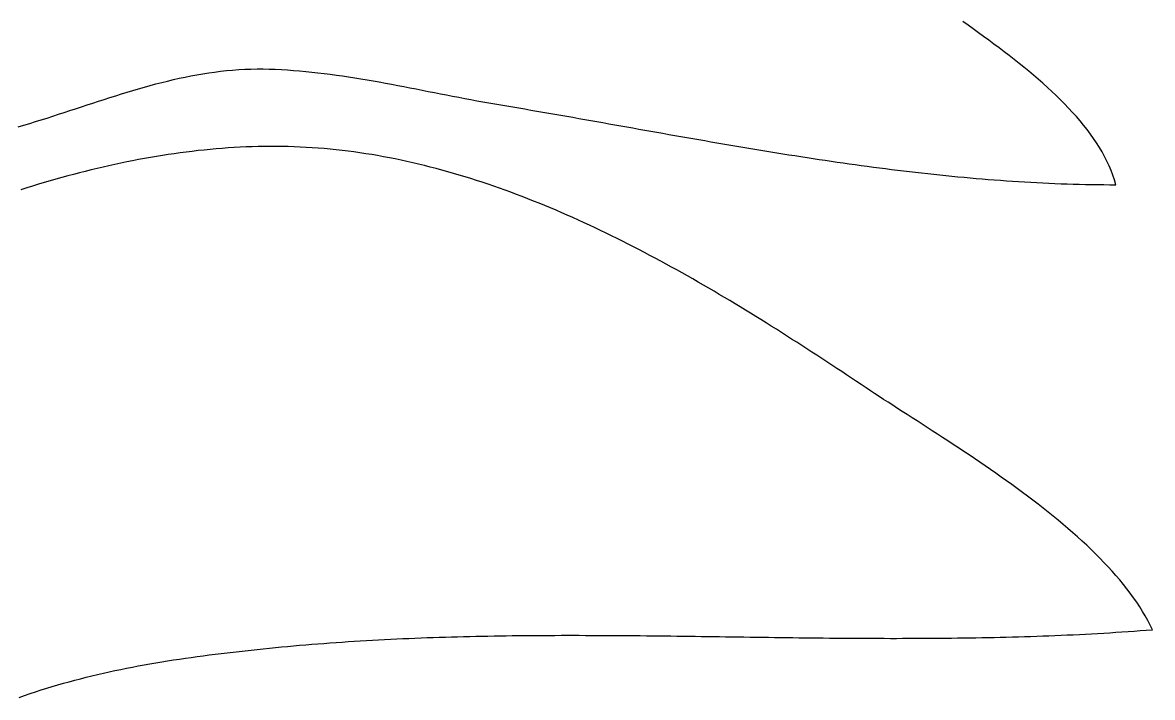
# Model space of a CAD drawing. Extents: x 0 to 3997, y 0 to 1531.
# Drawn here: x 3595.5 to 3781, y 988.9 to 1099.6 of the extents above; entities that cross this region are included whole.
import ezdxf

# ---------------------------------------------------------------- set-up
doc = ezdxf.new("R2010")
doc.units = 0
doc.layers.add('C159', color=159, linetype='CONTINUOUS')

msp = doc.modelspace()

# ---------------------------------------------------------------- linework, layer by layer
at = {"layer": 'C159'}
for points in [[(3594.7777, 1082.5016), (3595.7267, 1082.778), (3596.674, 1083.0606), (3597.6197, 1083.3487), (3598.5639, 1083.6417), (3599.5069, 1083.939), (3600.4487, 1084.2399), (3601.3896, 1084.5437), (3602.3297, 1084.8498), (3603.2692, 1085.1576), (3604.2082, 1085.4663), (3605.147, 1085.7754), (3606.0856, 1086.0842), (3607.0242, 1086.392), (3607.963, 1086.6983), (3608.9022, 1087.0022), (3609.842, 1087.3033), (3610.7824, 1087.6008), (3611.7237, 1087.8941), (3612.666, 1088.1825), (3613.6095, 1088.4655), (3614.5543, 1088.7423), (3615.5007, 1089.0122), (3616.4487, 1089.2747), (3617.3986, 1089.5292), (3618.3505, 1089.7748), (3619.3046, 1090.0111), (3620.261, 1090.2373), (3621.22, 1090.4527), (3622.1815, 1090.6569), (3623.146, 1090.849), (3624.1134, 1091.0285), (3625.084, 1091.1946), (3626.0579, 1091.3468), (3627.0353, 1091.4844), (3628.0163, 1091.6068), (3629.0012, 1091.7132), (3629.9901, 1091.8031), (3630.9831, 1091.8757), (3631.9804, 1091.9306), (3632.9822, 1091.9669), (3633.9887, 1091.984), (3635, 1091.9814), (3635.9934, 1091.9621), (3636.9887, 1091.9296), (3637.9857, 1091.8845), (3638.9842, 1091.8272), (3639.9842, 1091.7582), (3640.9855, 1091.6781), (3641.988, 1091.5873), (3642.9916, 1091.4863), (3643.9962, 1091.3757), (3645.0016, 1091.256), (3646.0078, 1091.1276), (3647.0145, 1090.9911), (3648.0218, 1090.847), (3649.0295, 1090.6957), (3650.0374, 1090.5379), (3651.0455, 1090.3739), (3652.0536, 1090.2043), (3653.0616, 1090.0297), (3654.0694, 1089.8504), (3655.0768, 1089.6671), (3656.0839, 1089.4802), (3657.0903, 1089.2902), (3658.0961, 1089.0976), (3659.1011, 1088.903), (3660.1052, 1088.7069), (3661.1082, 1088.5096), (3662.1101, 1088.3119), (3663.1107, 1088.1141), (3664.1099, 1087.9167), (3665.1077, 1087.7204), (3666.1038, 1087.5255), (3667.0981, 1087.3326), (3668.0906, 1087.1421), (3669.0811, 1086.9547), (3670.0696, 1086.7708), (3671.0558, 1086.5909), (3672.0397, 1086.4155), (3673.0211, 1086.2451), (3674, 1086.0803), (3674.9844, 1085.9166), (3675.9689, 1085.7519), (3676.9534, 1085.5861), (3677.9379, 1085.4193), (3678.9225, 1085.2516), (3679.9071, 1085.0831), (3680.8917, 1084.9137), (3681.8764, 1084.7435), (3682.8611, 1084.5726), (3683.8458, 1084.4011), (3684.8306, 1084.2289), (3685.8155, 1084.0562), (3686.8004, 1083.883), (3687.7853, 1083.7093), (3688.7703, 1083.5353), (3689.7553, 1083.3609), (3690.7405, 1083.1862), (3691.7256, 1083.0112), (3692.7109, 1082.8361), (3693.6962, 1082.6609), (3694.6816, 1082.4856), (3695.6671, 1082.3103), (3696.6526, 1082.135), (3697.6382, 1081.9599), (3698.624, 1081.7848), (3699.6098, 1081.61), (3700.5956, 1081.4354), (3701.5816, 1081.2611), (3702.5677, 1081.0872), (3703.5539, 1080.9137), (3704.5402, 1080.7406), (3705.5265, 1080.5681), (3706.513, 1080.3962), (3707.4996, 1080.2248), (3708.4863, 1080.0542), (3709.4732, 1079.8843), (3710.4601, 1079.7152), (3711.4472, 1079.5469), (3712.4344, 1079.3796), (3713.4217, 1079.2132), (3714.4091, 1079.0478), (3715.3967, 1078.8834), (3716.3844, 1078.7202), (3717.3723, 1078.5581), (3718.3602, 1078.3973), (3719.3484, 1078.2377), (3720.3367, 1078.0795), (3721.3251, 1077.9226), (3722.3137, 1077.7672), (3723.3024, 1077.6133), (3724.2913, 1077.4609), (3725.2804, 1077.3101), (3726.2696, 1077.161), (3727.259, 1077.0136), (3728.2485, 1076.8679), (3729.2382, 1076.7241), (3730.2281, 1076.5821), (3731.2182, 1076.442), (3732.2085, 1076.304), (3733.1989, 1076.1679), (3734.1895, 1076.0339), (3735.1803, 1075.9021), (3736.1713, 1075.7725), (3737.1625, 1075.6451), (3738.1539, 1075.52), (3739.1455, 1075.3972), (3740.1373, 1075.2769), (3741.1293, 1075.159), (3742.1216, 1075.0437), (3743.114, 1074.9309), (3744.1066, 1074.8207), (3745.0995, 1074.7132), (3746.0925, 1074.6084), (3747.0858, 1074.5065), (3748.0794, 1074.4073), (3749.0731, 1074.3111), (3750.0671, 1074.2178), (3751.0613, 1074.1275), (3752.0558, 1074.0402), (3753.0505, 1073.9561), (3754.0454, 1073.8751), (3755.0406, 1073.7973), (3756.036, 1073.7228), (3757.0317, 1073.6516), (3758.0276, 1073.5838), (3759.0238, 1073.5195), (3760.0202, 1073.4586), (3761.0169, 1073.4012), (3762.0139, 1073.3475), (3763.0112, 1073.2973), (3764.0087, 1073.2509), (3765.0065, 1073.2083), (3766.0045, 1073.1694), (3767.0029, 1073.1344), (3768.0015, 1073.1033), (3769.0004, 1073.0762), (3769.9996, 1073.0532), (3770.9991, 1073.0341), (3771.9988, 1073.0193), (3772.9989, 1073.0086), (3773.9993, 1073.0021), (3775, 1073), (3774.7683, 1073.7843), (3774.5043, 1074.5627), (3774.2088, 1075.335), (3773.8826, 1076.1014), (3773.5266, 1076.862), (3773.1417, 1077.6168), (3772.7287, 1078.3659), (3772.2885, 1079.1094), (3771.822, 1079.8473), (3771.33, 1080.5797), (3770.8135, 1081.3067), (3770.2732, 1082.0284), (3769.7101, 1082.7448), (3769.1249, 1083.4561), (3768.5187, 1084.1622), (3767.8922, 1084.8632), (3767.2463, 1085.5593), (3766.5819, 1086.2505), (3765.8998, 1086.9369), (3765.201, 1087.6185), (3764.4862, 1088.2954), (3763.7564, 1088.9677), (3763.0124, 1089.6354), (3762.255, 1090.2987), (3761.4853, 1090.9576), (3760.7039, 1091.6122), (3759.9118, 1092.2625), (3759.1099, 1092.9087), (3758.299, 1093.5507), (3757.48, 1094.1887), (3756.6538, 1094.8228), (3755.8212, 1095.453), (3754.983, 1096.0793), (3754.1402, 1096.7019), (3753.2937, 1097.3209), (3752.4442, 1097.9362), (3751.5927, 1098.548), (3750.74, 1099.1564), (3749.887, 1099.7614)], [(3594.9313, 988.9018), (3595.8306, 989.2197), (3596.7336, 989.5293), (3597.64, 989.8309), (3598.5499, 990.1247), (3599.4632, 990.4106), (3600.3799, 990.6889), (3601.2998, 990.9598), (3602.2229, 991.2233), (3603.1491, 991.4797), (3604.0784, 991.7291), (3605.0107, 991.9715), (3605.9459, 992.2073), (3606.8839, 992.4364), (3607.8248, 992.6591), (3608.7683, 992.8756), (3609.7145, 993.0858), (3610.6633, 993.2901), (3611.6146, 993.4885), (3612.5683, 993.6813), (3613.5244, 993.8684), (3614.4828, 994.0502), (3615.4434, 994.2266), (3616.4063, 994.398), (3617.3712, 994.5644), (3618.3382, 994.7259), (3619.3071, 994.8828), (3620.2779, 995.0352), (3621.2506, 995.1831), (3622.225, 995.3269), (3623.2011, 995.4665), (3624.1789, 995.6022), (3625.1582, 995.7341), (3626.139, 995.8623), (3627.1212, 995.987), (3628.1047, 996.1084), (3629.0896, 996.2266), (3630.0757, 996.3417), (3631.0629, 996.4538), (3632.0512, 996.5632), (3633.0405, 996.67), (3634.0308, 996.7743), (3635.0219, 996.8763), (3636.0139, 996.9761), (3637.0066, 997.0738), (3638, 997.1697), (3638.9951, 997.2633), (3639.9904, 997.354), (3640.9858, 997.4419), (3641.9814, 997.527), (3642.9771, 997.6092), (3643.973, 997.6888), (3644.9691, 997.7657), (3645.9652, 997.8399), (3646.9615, 997.9115), (3647.958, 997.9805), (3648.9546, 998.047), (3649.9513, 998.1109), (3650.9481, 998.1724), (3651.9451, 998.2315), (3652.9422, 998.2883), (3653.9395, 998.3426), (3654.9368, 998.3947), (3655.9343, 998.4445), (3656.9319, 998.4921), (3657.9297, 998.5375), (3658.9275, 998.5808), (3659.9255, 998.622), (3660.9236, 998.6611), (3661.9218, 998.6981), (3662.9201, 998.7332), (3663.9185, 998.7664), (3664.917, 998.7976), (3665.9157, 998.827), (3666.9144, 998.8545), (3667.9132, 998.8802), (3668.9122, 998.9042), (3669.9112, 998.9265), (3670.9104, 998.9471), (3671.9096, 998.9661), (3672.9089, 998.9835), (3673.9083, 998.9994), (3674.9078, 999.0137), (3675.9074, 999.0266), (3676.9071, 999.038), (3677.9069, 999.048), (3678.9067, 999.0567), (3679.9067, 999.064), (3680.9067, 999.0701), (3681.9068, 999.075), (3682.9069, 999.0786), (3683.9072, 999.0811), (3684.9075, 999.0825), (3685.9078, 999.0827), (3686.9083, 999.082), (3687.9088, 999.0802), (3688.9094, 999.0775), (3689.91, 999.0739), (3690.9107, 999.0694), (3691.9115, 999.064), (3692.9123, 999.0579), (3693.9132, 999.0509), (3694.9141, 999.0433), (3695.9151, 999.0349), (3696.9161, 999.026), (3697.9172, 999.0164), (3698.9184, 999.0062), (3699.9195, 998.9955), (3700.9207, 998.9844), (3701.922, 998.9727), (3702.9233, 998.9607), (3703.9246, 998.9483), (3704.926, 998.9356), (3705.9274, 998.9226), (3706.9289, 998.9093), (3707.9303, 998.8958), (3708.9318, 998.8822), (3709.9334, 998.8684), (3710.9349, 998.8545), (3711.9365, 998.8405), (3712.9381, 998.8266), (3713.9397, 998.8127), (3714.9414, 998.7988), (3715.943, 998.785), (3716.9447, 998.7714), (3717.9464, 998.758), (3718.948, 998.7448), (3719.9498, 998.7318), (3720.9515, 998.7191), (3721.9532, 998.7068), (3722.9549, 998.6949), (3723.9566, 998.6834), (3724.9583, 998.6723), (3725.9601, 998.6618), (3726.9618, 998.6517), (3727.9635, 998.6423), (3728.9652, 998.6334), (3729.9669, 998.6253), (3730.9686, 998.6178), (3731.9702, 998.611), (3732.9719, 998.605), (3733.9735, 998.5999), (3734.9752, 998.5956), (3735.9768, 998.5921), (3736.9784, 998.5897), (3737.9799, 998.5881), (3738.9815, 998.5876), (3739.983, 998.5882), (3740.9845, 998.5898), (3741.9859, 998.5925), (3742.9873, 998.5965), (3743.9887, 998.6016), (3744.9901, 998.608), (3745.9914, 998.6156), (3746.9927, 998.6246), (3747.9939, 998.635), (3748.9951, 998.6467), (3749.9962, 998.6599), (3750.9973, 998.6746), (3751.9984, 998.6908), (3752.9994, 998.7086), (3754.0003, 998.7279), (3755.0012, 998.7489), (3756.0021, 998.7716), (3757.0029, 998.796), (3758.0036, 998.8222), (3759.0043, 998.8501), (3760.0049, 998.8799), (3761.0054, 998.9116), (3762.0059, 998.9452), (3763.0063, 998.9808), (3764.0066, 999.0183), (3765.0069, 999.0579), (3766.0071, 999.0995), (3767.0072, 999.1433), (3768.0072, 999.1892), (3769.0072, 999.2373), (3770.0071, 999.2876), (3771.0069, 999.3403), (3772.0066, 999.3952), (3773.0062, 999.4525), (3774.0058, 999.5121), (3775.0052, 999.5742), (3776.0046, 999.6388), (3777.0038, 999.7058), (3778.003, 999.7754), (3779.0021, 999.8476), (3780.0011, 999.9225), (3781, 1000), (3780.6329, 1000.757), (3780.2396, 1001.5114), (3779.8207, 1002.263), (3779.377, 1003.0117), (3778.9091, 1003.7574), (3778.4177, 1004.5002), (3777.9036, 1005.2399), (3777.3673, 1005.9764), (3776.8097, 1006.7098), (3776.2313, 1007.4399), (3775.6329, 1008.1666), (3775.0151, 1008.8899), (3774.3787, 1009.6098), (3773.7243, 1010.3261), (3773.0526, 1011.0388), (3772.3644, 1011.7478), (3771.6602, 1012.4531), (3770.9409, 1013.1545), (3770.207, 1013.8521), (3769.4593, 1014.5457), (3768.6984, 1015.2353), (3767.9251, 1015.9208), (3767.14, 1016.6021), (3766.3439, 1017.2792), (3765.5373, 1017.952), (3764.7211, 1018.6205), (3763.8959, 1019.2845), (3763.0623, 1019.9441), (3762.2211, 1020.599), (3761.373, 1021.2494), (3760.5186, 1021.895), (3759.6586, 1022.5359), (3758.7938, 1023.1719), (3757.9248, 1023.803), (3757.0523, 1024.4292), (3756.177, 1025.0503), (3755.2995, 1025.6663), (3754.4207, 1026.2771), (3753.5411, 1026.8827), (3752.6614, 1027.483), (3751.7824, 1028.0779), (3750.9047, 1028.6673), (3750.029, 1029.2512), (3749.156, 1029.8296), (3748.2865, 1030.4023), (3747.421, 1030.9692), (3746.5603, 1031.5304), (3745.705, 1032.0857), (3744.8559, 1032.6351), (3744.0136, 1033.1785), (3743.1789, 1033.7159), (3742.3523, 1034.2471), (3741.5347, 1034.7721), (3740.7267, 1035.2909), (3739.929, 1035.8033), (3739.1422, 1036.3093), (3738.3671, 1036.8089), (3737.6043, 1037.3019), (3736.8546, 1037.7883), (3736.1186, 1038.268), (3735.3971, 1038.741), (3734.6906, 1039.2072), (3734, 1039.6666), (3733.2012, 1040.1996), (3732.3999, 1040.7334), (3731.5963, 1041.2677), (3730.7902, 1041.8025), (3729.9817, 1042.3376), (3729.1708, 1042.8731), (3728.3575, 1043.4086), (3727.5419, 1043.9442), (3726.7238, 1044.4798), (3725.9035, 1045.0151), (3725.0808, 1045.5502), (3724.2558, 1046.0849), (3723.4285, 1046.6191), (3722.5989, 1047.1527), (3721.767, 1047.6856), (3720.9328, 1048.2176), (3720.0964, 1048.7488), (3719.2577, 1049.2789), (3718.4168, 1049.8079), (3717.5737, 1050.3356), (3716.7283, 1050.8619), (3715.8808, 1051.3868), (3715.0311, 1051.9102), (3714.1792, 1052.4318), (3713.3252, 1052.9517), (3712.469, 1053.4697), (3711.6107, 1053.9856), (3710.7502, 1054.4995), (3709.8877, 1055.0112), (3709.023, 1055.5205), (3708.1563, 1056.0274), (3707.2875, 1056.5318), (3706.4167, 1057.0335), (3705.5438, 1057.5325), (3704.6688, 1058.0286), (3703.7919, 1058.5217), (3702.9129, 1059.0118), (3702.032, 1059.4987), (3701.1491, 1059.9823), (3700.2642, 1060.4625), (3699.3773, 1060.9392), (3698.4885, 1061.4123), (3697.5978, 1061.8817), (3696.7051, 1062.3473), (3695.8106, 1062.8089), (3694.9141, 1063.2665), (3694.0158, 1063.7199), (3693.1156, 1064.1691), (3692.2135, 1064.6139), (3691.3096, 1065.0543), (3690.4039, 1065.49), (3689.4963, 1065.9211), (3688.5869, 1066.3474), (3687.6758, 1066.7688), (3686.7629, 1067.1852), (3685.8482, 1067.5965), (3684.9317, 1068.0026), (3684.0135, 1068.4033), (3683.0936, 1068.7986), (3682.1719, 1069.1883), (3681.2485, 1069.5724), (3680.3235, 1069.9508), (3679.3968, 1070.3232), (3678.4684, 1070.6897), (3677.5383, 1071.0502), (3676.6066, 1071.4044), (3675.6733, 1071.7523), (3674.7383, 1072.0939), (3673.8018, 1072.4289), (3672.8636, 1072.7573), (3671.9239, 1073.079), (3670.9826, 1073.3938), (3670.0398, 1073.7018), (3669.0954, 1074.0026), (3668.1495, 1074.2963), (3667.202, 1074.5828), (3666.2531, 1074.8619), (3665.3027, 1075.1335), (3664.3507, 1075.3975), (3663.3974, 1075.6538), (3662.4425, 1075.9024), (3661.4862, 1076.143), (3660.5285, 1076.3756), (3659.5694, 1076.6001), (3658.6089, 1076.8163), (3657.647, 1077.0243), (3656.6837, 1077.2238), (3655.719, 1077.4147), (3654.753, 1077.597), (3653.7856, 1077.7705), (3652.8169, 1077.9351), (3651.8469, 1078.0908), (3650.8756, 1078.2374), (3649.903, 1078.3747), (3648.9291, 1078.5028), (3647.954, 1078.6215), (3646.9776, 1078.7306), (3646, 1078.8302), (3645.0123, 1078.9205), (3644.0247, 1079.0004), (3643.0373, 1079.0701), (3642.0499, 1079.1295), (3641.0627, 1079.1789), (3640.0756, 1079.2184), (3639.0887, 1079.2479), (3638.102, 1079.2678), (3637.1155, 1079.278), (3636.1293, 1079.2786), (3635.1434, 1079.2699), (3634.1577, 1079.2519), (3633.1724, 1079.2247), (3632.1873, 1079.1884), (3631.2027, 1079.1431), (3630.2184, 1079.089), (3629.2345, 1079.0262), (3628.251, 1078.9547), (3627.268, 1078.8747), (3626.2855, 1078.7863), (3625.3034, 1078.6896), (3624.3218, 1078.5847), (3623.3408, 1078.4717), (3622.3603, 1078.3507), (3621.3804, 1078.222), (3620.4011, 1078.0854), (3619.4224, 1077.9412), (3618.4444, 1077.7895), (3617.467, 1077.6304), (3616.4903, 1077.464), (3615.5143, 1077.2904), (3614.539, 1077.1097), (3613.5645, 1076.9221), (3612.5908, 1076.7276), (3611.6178, 1076.5263), (3610.6457, 1076.3185), (3609.6744, 1076.1041), (3608.7039, 1075.8832), (3607.7344, 1075.6561), (3606.7657, 1075.4228), (3605.798, 1075.1834), (3604.8312, 1074.938), (3603.8653, 1074.6868), (3602.9005, 1074.4298), (3601.9367, 1074.1672), (3600.9739, 1073.8991), (3600.0122, 1073.6256), (3599.0515, 1073.3467), (3598.092, 1073.0627), (3597.1335, 1072.7735), (3596.1762, 1072.4794), (3595.2201, 1072.1805)]]:
    msp.add_lwpolyline(points, dxfattribs=at)

doc.saveas('drawing.dxf')
